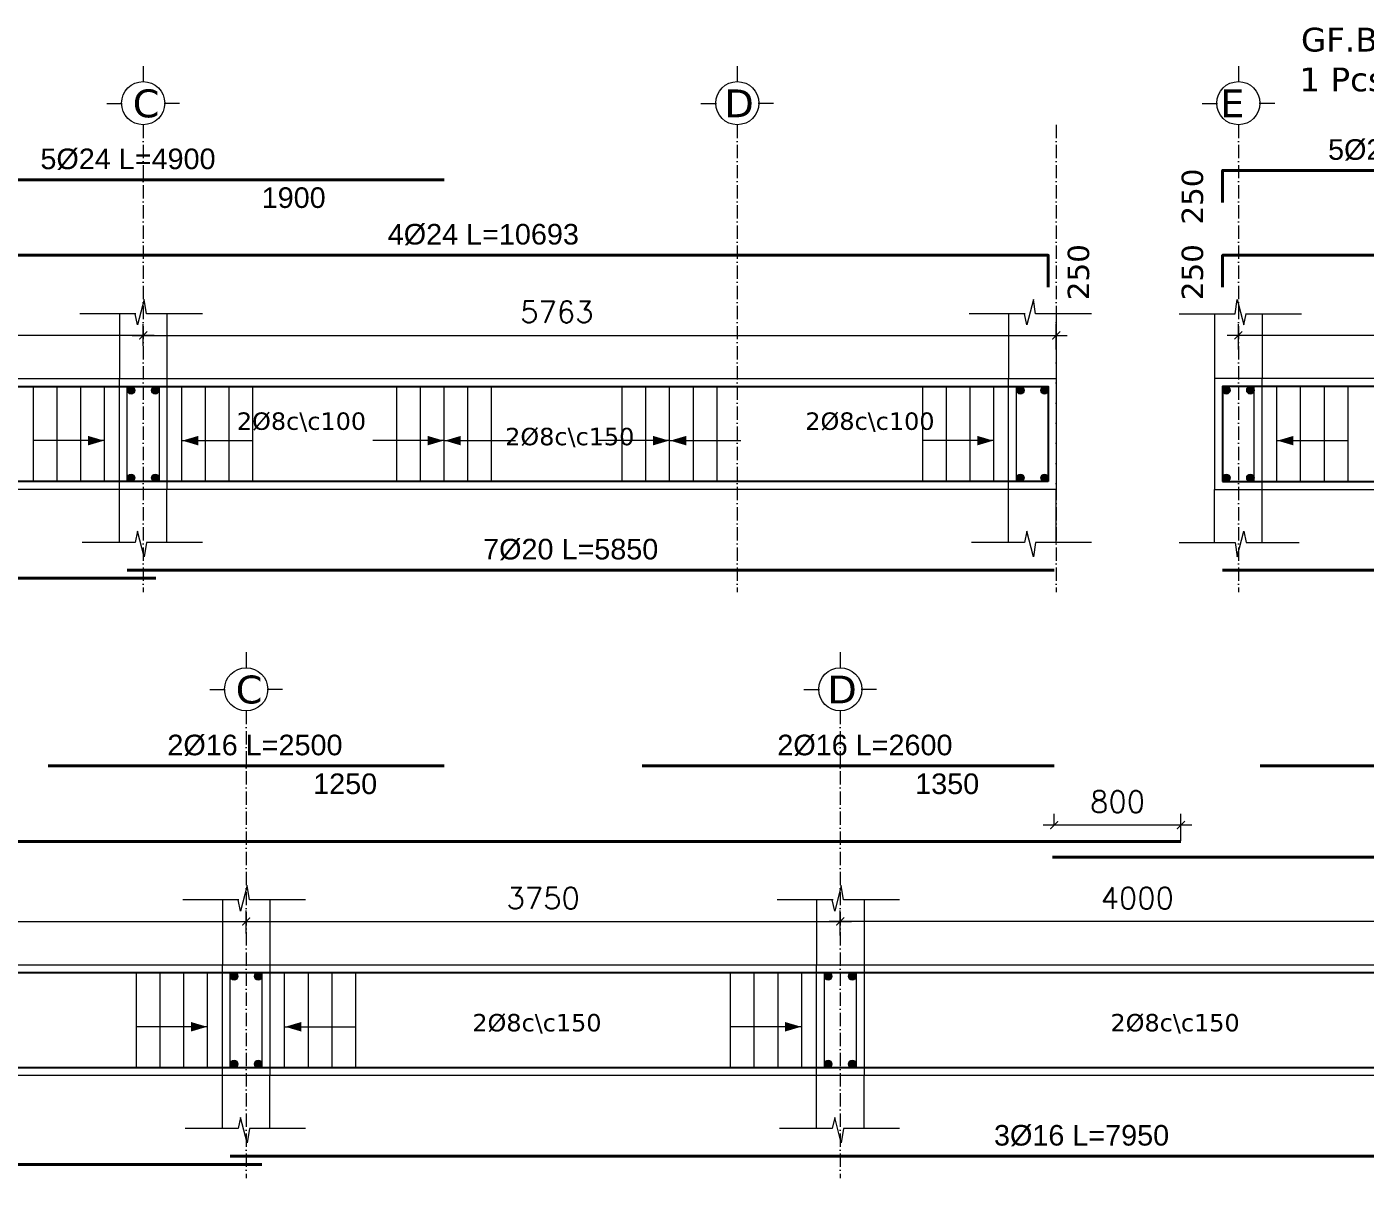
# Model space of a CAD drawing. Header units: inches. Extents: x -26151 to 62940, y -10194 to 246332.
# Drawn here: x 1928 to 2773, y 104603 to 105330 of the extents above; entities that cross this region are included whole.
import ezdxf

# ---------------------------------------------------------------- set-up
doc = ezdxf.new("R2010")
doc.units = ezdxf.units.IN
doc.header["$LTSCALE"] = 0.7
doc.header["$MEASUREMENT"] = 0
doc.linetypes.add('ACAD_ISO10W100', pattern=[18, 12, -3, 0, -3])
doc.layers.get('0').update_dxf_attribs({"lineweight": 13})
doc.layers.get('Defpoints').update_dxf_attribs({"lineweight": 5})
for name, color, linetype, lineweight in [('axis', 254, 'ACAD_ISO10W100', 9), ('BEAM FRAME', 5, 'Continuous', 18), ('COLUMN', 4, 'Continuous', 20), ('elevline', 30, 'Continuous', 20), ('FRAME 070', 5, 'Continuous', 60), ('hatch', 9, 'Continuous', 9), ('renforcment', 141, 'Continuous', 40), ('tex', 3, 'Continuous', 25), ('TEXT', 3, 'Continuous', 25), ('top rein. extension', 50, 'Continuous', 20), ('top renforcment', 7, 'Continuous', 40)]:
    doc.layers.add(name, color=color, linetype=linetype, lineweight=lineweight)
doc.styles.add('100', font='romans.shx', dxfattribs={"height": 13.5})
doc.styles.add('romanc', font='verdana.ttf', dxfattribs={"height": 250})
doc.styles.get("Standard").update_dxf_attribs({"font": 'arial.ttf', "height": 13})
doc.dimstyles.new('100', dxfattribs={"dimtxt": 13.5, "dimasz": 5, "dimexe": 7, "dimexo": 7, "dimgap": 8, "dimtad": 1, "dimdec": 0, "dimlfac": 10, "dimzin": 4, "dimdsep": 46, "dimtxsty": '100', "dimblk": 'ARCHTICK', "dimcen": 0.09, "dimdle": 7, "dimclrd": 1, "dimclre": 8, "dimclrt": 2, "dimadec": 0, "dimazin": 1, "dimtfac": 1, "dimtdec": 0, "dimtix": 1, "dimtofl": 0, "dimtmove": 0, "dimatfit": 3, "dimldrblk": 'ARCHTICK', "dimfxl": 0, "dimtolj": 1, "dimtzin": 0, "dimlwd": -1, "dimlwe": -1, "dimarcsym": 0})
doc.dimstyles.get("Standard").update_dxf_attribs({"dimtxt": 13, "dimasz": 5, "dimexe": 0.18, "dimexo": 0.0625, "dimgap": 6, "dimtad": 1, "dimdec": 0, "dimlfac": 10, "dimzin": 0, "dimdsep": 46, "dimtxsty": 'Standard', "dimblk": 'ARCHTICK', "dimcen": 0.09, "dimse1": 1, "dimse2": 1, "dimclrd": 1, "dimclre": 7, "dimclrt": 3, "dimadec": 0, "dimazin": 0, "dimtfac": 1, "dimtdec": 0, "dimtix": 1, "dimtofl": 0, "dimtmove": 0, "dimatfit": 3, "dimldrblk": 'ARCHTICK', "dimfxl": 0, "dimtolj": 1, "dimtzin": 0, "dimarcsym": 0})

# ---------------------------------------------------------------- blocks, each defined once
blk = doc.blocks.new('*D2058')
at = {"layer": 'Defpoints', "color": 0, "transparency": 16777216}
for p in [(1533.79, 105185.63, -167.76), (2603.05, 105185.63, -218.39), (2603.05, 105185.63)]:
    blk.add_point(p, dxfattribs=at)
at = {"layer": 'TEXT', "color": 3, "transparency": 16777216, "insert": (2216.47, 105198.63), "char_height": 13, "attachment_point": 5}
blk.add_mtext('\\A1;4%%C24 L=10693', dxfattribs=at)
blk = doc.blocks.new('_ArchTick')
at = {"color": 0, "linetype": 'ByBlock', "lineweight": 0, "const_width": 0.15}
blk.add_lwpolyline([(-0.5, -0.5), (0.5, 0.5)], dxfattribs=at)
blk = doc.blocks.new('*D2059')
at = {"color": 8, "transparency": 16777216}
for p, q in [((1091.76, 105129.06), (1091.76, 105142.05)), ((2001.76, 105128.46), (2001.76, 105142.05))]:
    blk.add_line(p, q, dxfattribs=at)
at = {"color": 1, "transparency": 16777216}
blk.add_line((2008.76, 105135.05), (1084.76, 105135.05), dxfattribs=at)
at = {"layer": 'Defpoints', "color": 0, "transparency": 16777216}
for p in [(1091.76, 105135.05), (1091.76, 105122.06), (2001.76, 105121.46)]:
    blk.add_point(p, dxfattribs=at)
at = {"color": 1, "transparency": 16777216, "xscale": 5, "yscale": 5, "zscale": 5, "rotation": 180}
blk.add_blockref('_ArchTick', (1091.76, 105135.05), dxfattribs=at)
at = {"color": 1, "transparency": 16777216, "xscale": 5, "yscale": 5, "zscale": 5}
blk.add_blockref('_ArchTick', (2001.76, 105135.05), dxfattribs=at)
at = {"color": 2, "transparency": 16777216, "insert": (1546.76, 105149.8), "char_height": 13.5, "attachment_point": 5, "style": '100'}
blk.add_mtext('\\A1;9100', dxfattribs=at)
blk = doc.blocks.new('*D2061')
at = {"color": 8, "transparency": 16777216}
for p, q in [((2001.76, 105128.46), (2001.76, 105142.05)), ((2578.05, 105126.14), (2578.05, 105142.05))]:
    blk.add_line(p, q, dxfattribs=at)
at = {"color": 1, "transparency": 16777216}
blk.add_line((1994.76, 105135.05), (2585.05, 105135.05), dxfattribs=at)
at = {"layer": 'Defpoints', "color": 0, "transparency": 16777216}
for p in [(2578.05, 105135.05), (2001.76, 105121.46), (2578.05, 105119.14)]:
    blk.add_point(p, dxfattribs=at)
at = {"color": 1, "transparency": 16777216, "xscale": 5, "yscale": 5, "zscale": 5, "rotation": 180}
blk.add_blockref('_ArchTick', (2001.76, 105135.05), dxfattribs=at)
at = {"color": 1, "transparency": 16777216, "xscale": 5, "yscale": 5, "zscale": 5}
blk.add_blockref('_ArchTick', (2578.05, 105135.05), dxfattribs=at)
at = {"color": 2, "transparency": 16777216, "insert": (2262.91, 105149.8), "char_height": 13.5, "attachment_point": 5, "style": '100'}
blk.add_mtext('\\A1;5763', dxfattribs=at)
blk = doc.blocks.new('*D2062')
at = {"layer": 'Defpoints', "color": 0, "transparency": 16777216}
for p in [(1991.76, 104986.88, -37100.88), (1991.76, 104986.88), (2576.75, 104986.88, -13870.59)]:
    blk.add_point(p, dxfattribs=at)
at = {"layer": 'TEXT', "color": 3, "transparency": 16777216, "insert": (2271.62, 104999.88), "char_height": 13, "attachment_point": 5}
blk.add_mtext('\\A1;7%%C20 L=5850', dxfattribs=at)
blk = doc.blocks.new('*D2064')
at = {"layer": 'Defpoints', "color": 0, "transparency": 16777216}
for p in [(881.76, 104981.76, -37100.88), (881.76, 104981.76), (2009.76, 104981.76, -13652.68)]:
    blk.add_point(p, dxfattribs=at)
at = {"layer": 'TEXT', "color": 3, "transparency": 16777216, "insert": (1511.16, 104994.76), "char_height": 13, "attachment_point": 5}
blk.add_mtext('\\A1;7%%C20 L=11280', dxfattribs=at)
blk = doc.blocks.new('*D2065')
at = {"layer": 'Defpoints', "color": 0, "transparency": 16777216}
for p in [(2653.05, 105185.63, -0.48), (2653.05, 105185.63), (3173.02, 105185.63, -167.76)]:
    blk.add_point(p, dxfattribs=at)
at = {"layer": 'TEXT', "color": 3, "transparency": 16777216, "insert": (2889.15, 105198.63), "char_height": 13, "attachment_point": 5}
blk.add_mtext('\\A1;5%%C20 L=5200', dxfattribs=at)
blk = doc.blocks.new('*D2068')
at = {"color": 8, "transparency": 16777216}
for p, q in [((2693.05, 105126.14), (2693.05, 105142.05)), ((3443.05, 105130.78), (3443.05, 105142.05))]:
    blk.add_line(p, q, dxfattribs=at)
at = {"color": 1, "transparency": 16777216}
blk.add_line((3450.05, 105135.05), (2686.05, 105135.05), dxfattribs=at)
at = {"layer": 'Defpoints', "color": 0, "transparency": 16777216}
for p in [(2693.05, 105135.05), (3443.05, 105123.78), (2693.05, 105119.14)]:
    blk.add_point(p, dxfattribs=at)
at = {"color": 1, "transparency": 16777216, "xscale": 5, "yscale": 5, "zscale": 5, "rotation": 180}
blk.add_blockref('_ArchTick', (2693.05, 105135.05), dxfattribs=at)
at = {"color": 1, "transparency": 16777216, "xscale": 5, "yscale": 5, "zscale": 5}
blk.add_blockref('_ArchTick', (3443.05, 105135.05), dxfattribs=at)
at = {"color": 2, "transparency": 16777216, "insert": (3068.05, 105149.8), "char_height": 13.5, "attachment_point": 5, "style": '100'}
blk.add_mtext('\\A1;7500', dxfattribs=at)
blk = doc.blocks.new('*D2069')
at = {"layer": 'Defpoints', "color": 0, "transparency": 16777216}
for p in [(2653.05, 105239.09, -218.39), (2653.05, 105239.09), (2943.05, 105239.09, -217.91)]:
    blk.add_point(p, dxfattribs=at)
at = {"layer": 'TEXT', "color": 3, "transparency": 16777216, "insert": (2804.95, 105252.09), "char_height": 13, "attachment_point": 5}
blk.add_mtext('\\A1;5%%C20 L=2900', dxfattribs=at)
blk = doc.blocks.new('*D2070')
at = {"layer": 'Defpoints', "color": 0, "transparency": 16777216}
for p in [(2683.05, 104986.88, -13652.68), (3728.05, 104986.88, -37100.88), (3728.05, 104986.88)]:
    blk.add_point(p, dxfattribs=at)
at = {"layer": 'TEXT', "color": 3, "transparency": 16777216, "insert": (3143.57, 104999.88), "char_height": 13, "attachment_point": 5}
blk.add_mtext('\\A1;5%%C20 L=10450', dxfattribs=at)
blk = doc.blocks.new('*D2072')
at = {"layer": 'Defpoints', "color": 0, "transparency": 16777216}
for p in [(1701.76, 105233.19, -203.15), (1701.76, 105233.19), (2191.76, 105233.19, -189.88)]:
    blk.add_point(p, dxfattribs=at)
at = {"layer": 'TEXT', "color": 3, "transparency": 16777216, "insert": (1992.18, 105246.19), "char_height": 13, "attachment_point": 5}
blk.add_mtext('\\A1;5%%C24 L=4900', dxfattribs=at)
blk = doc.blocks.new('*D2073')
at = {"layer": 'Defpoints', "color": 0, "transparency": 16777216}
for p in [(2001.76, 105231.63), (2191.76, 105231.63), (2191.76, 105209.23)]:
    blk.add_point(p, dxfattribs=at)
at = {"layer": 'TEXT', "color": 3, "transparency": 16777216, "insert": (2096.76, 105221.87), "char_height": 13, "attachment_point": 5}
blk.add_mtext('\\A1;1900', dxfattribs=at)
blk = doc.blocks.new('*D2094')
at = {"layer": 'Defpoints', "color": 0, "transparency": 16777216}
for p in [(1456.79, 104815.72, -167.76), (2656.76, 104815.72, 33.73), (2656.76, 104815.72)]:
    blk.add_point(p, dxfattribs=at)
at = {"layer": 'TEXT', "color": 3, "transparency": 16777216, "insert": (1862.54, 104828.72), "char_height": 13, "attachment_point": 5}
blk.add_mtext('\\A1;4%%C16 L=12000', dxfattribs=at)
blk = doc.blocks.new('*D2097')
at = {"color": 8, "transparency": 16777216}
for p, q in [((2066.76, 104758.55), (2066.76, 104772.15)), ((2441.76, 104756.24), (2441.76, 104772.15))]:
    blk.add_line(p, q, dxfattribs=at)
at = {"color": 1, "transparency": 16777216}
blk.add_line((2059.76, 104765.15), (2448.76, 104765.15), dxfattribs=at)
at = {"layer": 'Defpoints', "color": 0, "transparency": 16777216}
for p in [(2441.76, 104765.15), (2066.76, 104751.55), (2441.76, 104749.24)]:
    blk.add_point(p, dxfattribs=at)
at = {"color": 1, "transparency": 16777216, "xscale": 5, "yscale": 5, "zscale": 5, "rotation": 180}
blk.add_blockref('_ArchTick', (2066.76, 104765.15), dxfattribs=at)
at = {"color": 1, "transparency": 16777216, "xscale": 5, "yscale": 5, "zscale": 5}
blk.add_blockref('_ArchTick', (2441.76, 104765.15), dxfattribs=at)
at = {"color": 2, "transparency": 16777216, "insert": (2254.26, 104779.9), "char_height": 13.5, "attachment_point": 5, "style": '100'}
blk.add_mtext('\\A1;3750', dxfattribs=at)
blk = doc.blocks.new('*D2098')
at = {"layer": 'Defpoints', "color": 0, "transparency": 16777216}
for p in [(2056.76, 104616.97, -37100.88), (2056.76, 104616.97), (2851.76, 104616.97, -13652.68)]:
    blk.add_point(p, dxfattribs=at)
at = {"layer": 'TEXT', "color": 3, "transparency": 16777216, "insert": (2594.07, 104629.97), "char_height": 13, "attachment_point": 5}
blk.add_mtext('\\A1;3%%C16 L=7950', dxfattribs=at)
blk = doc.blocks.new('*D2100')
at = {"layer": 'Defpoints', "color": 0, "transparency": 16777216}
for p in [(881.76, 104611.86, -37100.88), (881.76, 104611.86), (2076.76, 104611.86, -13652.68)]:
    blk.add_point(p, dxfattribs=at)
at = {"layer": 'TEXT', "color": 3, "transparency": 16777216, "insert": (1374.39, 104624.86), "char_height": 13, "attachment_point": 5}
blk.add_mtext('\\A1;3%%C16 L=11950', dxfattribs=at)
blk = doc.blocks.new('*D2101')
at = {"color": 8, "transparency": 16777216}
for p, q in [((1691.76, 104758.8), (1691.76, 104772.15)), ((2066.76, 104757.57), (2066.76, 104772.15))]:
    blk.add_line(p, q, dxfattribs=at)
at = {"color": 1, "transparency": 16777216}
blk.add_line((1684.76, 104765.15), (2073.76, 104765.15), dxfattribs=at)
at = {"layer": 'Defpoints', "color": 0, "transparency": 16777216}
for p in [(2066.76, 104765.15), (1691.76, 104751.8), (2066.76, 104750.57)]:
    blk.add_point(p, dxfattribs=at)
at = {"color": 1, "transparency": 16777216, "xscale": 5, "yscale": 5, "zscale": 5, "rotation": 180}
blk.add_blockref('_ArchTick', (1691.76, 104765.15), dxfattribs=at)
at = {"color": 1, "transparency": 16777216, "xscale": 5, "yscale": 5, "zscale": 5}
blk.add_blockref('_ArchTick', (2066.76, 104765.15), dxfattribs=at)
at = {"color": 2, "transparency": 16777216, "insert": (1879.26, 104779.9), "char_height": 13.5, "attachment_point": 5, "style": '100'}
blk.add_mtext('\\A1;3750', dxfattribs=at)
blk = doc.blocks.new('*D2102')
at = {"layer": 'Defpoints', "color": 0, "transparency": 16777216}
for p in [(2575.76, 104805.72, 24.95), (2575.76, 104805.72), (3276.73, 104805.72, -167.76)]:
    blk.add_point(p, dxfattribs=at)
at = {"layer": 'TEXT', "color": 3, "transparency": 16777216, "insert": (2869.18, 104818.72), "char_height": 13, "attachment_point": 5}
blk.add_mtext('\\A1;4%%C16 L=7010', dxfattribs=at)
blk = doc.blocks.new('*D2109')
at = {"layer": 'Defpoints', "color": 0, "transparency": 16777216}
for p in [(1941.76, 104863.28, -203.15), (1941.76, 104863.28), (2191.76, 104863.28, -189.88)]:
    blk.add_point(p, dxfattribs=at)
at = {"layer": 'TEXT', "color": 3, "transparency": 16777216, "insert": (2072.32, 104876.28), "char_height": 13, "attachment_point": 5}
blk.add_mtext('\\A1;2%%C16 L=2500', dxfattribs=at)
blk = doc.blocks.new('*D2110')
at = {"layer": 'Defpoints', "color": 0, "transparency": 16777216}
for p in [(2066.76, 104861.72), (2191.76, 104861.72), (2191.76, 104839.32)]:
    blk.add_point(p, dxfattribs=at)
at = {"layer": 'TEXT', "color": 3, "transparency": 16777216, "insert": (2129.26, 104851.96), "char_height": 13, "attachment_point": 5}
blk.add_mtext('\\A1;1250', dxfattribs=at)
blk = doc.blocks.new('*D2113')
at = {"color": 8, "transparency": 16777216}
for p, q in [((2441.76, 104756.24), (2441.76, 104772.15)), ((2841.76, 104757.57), (2841.76, 104772.15))]:
    blk.add_line(p, q, dxfattribs=at)
at = {"color": 1, "transparency": 16777216}
blk.add_line((2848.76, 104765.15), (2434.76, 104765.15), dxfattribs=at)
at = {"layer": 'Defpoints', "color": 0, "transparency": 16777216}
for p in [(2441.76, 104765.15), (2441.76, 104749.24), (2841.76, 104750.57)]:
    blk.add_point(p, dxfattribs=at)
at = {"color": 1, "transparency": 16777216, "xscale": 5, "yscale": 5, "zscale": 5, "rotation": 180}
blk.add_blockref('_ArchTick', (2441.76, 104765.15), dxfattribs=at)
at = {"color": 1, "transparency": 16777216, "xscale": 5, "yscale": 5, "zscale": 5}
blk.add_blockref('_ArchTick', (2841.76, 104765.15), dxfattribs=at)
at = {"color": 2, "transparency": 16777216, "insert": (2629.26, 104779.9), "char_height": 13.5, "attachment_point": 5, "style": '100'}
blk.add_mtext('\\A1;4000', dxfattribs=at)
blk = doc.blocks.new('*D2114')
at = {"layer": 'Defpoints', "color": 0, "transparency": 16777216}
for p in [(2706.76, 104863.28, -203.15), (2706.76, 104863.28), (3091.76, 104863.28, -189.88)]:
    blk.add_point(p, dxfattribs=at)
at = {"layer": 'TEXT', "color": 3, "transparency": 16777216, "insert": (2893.8, 104876.28), "char_height": 13, "attachment_point": 5}
blk.add_mtext('\\A1;3%%C24 L=3850', dxfattribs=at)
blk = doc.blocks.new('*D2116')
at = {"color": 8, "transparency": 16777216}
for p, q in [((2576.76, 104825.99), (2576.76, 104832.99)), ((2656.76, 104815.99), (2656.76, 104832.99))]:
    blk.add_line(p, q, dxfattribs=at)
at = {"color": 1, "transparency": 16777216}
blk.add_line((2663.76, 104825.99), (2569.76, 104825.99), dxfattribs=at)
at = {"layer": 'Defpoints', "color": 0, "transparency": 16777216}
for p in [(2576.76, 104825.99), (2576.76, 104818.99), (2656.76, 104808.99)]:
    blk.add_point(p, dxfattribs=at)
at = {"color": 1, "transparency": 16777216, "xscale": 5, "yscale": 5, "zscale": 5, "rotation": 180}
blk.add_blockref('_ArchTick', (2576.76, 104825.99), dxfattribs=at)
at = {"color": 1, "transparency": 16777216, "xscale": 5, "yscale": 5, "zscale": 5}
blk.add_blockref('_ArchTick', (2656.76, 104825.99), dxfattribs=at)
at = {"color": 2, "transparency": 16777216, "insert": (2616.76, 104840.74), "char_height": 13.5, "attachment_point": 5, "style": '100'}
blk.add_mtext('\\A1;800', dxfattribs=at)
blk = doc.blocks.new('*D2119')
at = {"layer": 'Defpoints', "color": 0, "transparency": 16777216}
for p in [(2316.76, 104863.28, -203.15), (2316.76, 104863.28), (2576.76, 104863.28, -189.88)]:
    blk.add_point(p, dxfattribs=at)
at = {"layer": 'TEXT', "color": 3, "transparency": 16777216, "insert": (2457.32, 104876.28), "char_height": 13, "attachment_point": 5}
blk.add_mtext('\\A1;2%%C16 L=2600', dxfattribs=at)
blk = doc.blocks.new('*D2120')
at = {"layer": 'Defpoints', "color": 0, "transparency": 16777216}
for p in [(2441.76, 104861.72), (2576.76, 104861.72), (2576.76, 104839.32)]:
    blk.add_point(p, dxfattribs=at)
at = {"layer": 'TEXT', "color": 3, "transparency": 16777216, "insert": (2509.26, 104851.96), "char_height": 13, "attachment_point": 5}
blk.add_mtext('\\A1;1350', dxfattribs=at)

msp = doc.modelspace()

# ---------------------------------------------------------------- hatches: boundary and pattern name
at = {"layer": 'elevline'}
for points in [[(1996.51, 105100.38, 1), (1991.76, 105100.38, 1)], [(2007, 105100.38, -1), (2011.76, 105100.38, -1)], [(2557.8, 105100.38, 1), (2553.05, 105100.38, 1)], [(2568.29, 105100.38, -1), (2573.05, 105100.38, -1)], [(2687.8, 105100.38, 1), (2683.05, 105100.38, 1)], [(2698.29, 105100.38, -1), (2703.05, 105100.38, -1)], [(1996.51, 105045.14, -1), (1991.76, 105045.14, -1)], [(2007, 105045.14, 1), (2011.76, 105045.14, 1)], [(2557.8, 105045.14, -1), (2553.05, 105045.14, -1)], [(2568.29, 105045.14, 1), (2573.05, 105045.14, 1)], [(2687.8, 105045.14, -1), (2683.05, 105045.14, -1)], [(2698.29, 105045.14, 1), (2703.05, 105045.14, 1)], [(2061.51, 104730.47, 1), (2056.76, 104730.47, 1)], [(2072, 104730.47, -1), (2076.76, 104730.47, -1)], [(2436.51, 104730.47, 1), (2431.76, 104730.47, 1)], [(2447, 104730.47, -1), (2451.76, 104730.47, -1)], [(2061.51, 104675.23, -1), (2056.76, 104675.23, -1)], [(2072, 104675.23, 1), (2076.76, 104675.23, 1)], [(2436.51, 104675.23, -1), (2431.76, 104675.23, -1)], [(2447, 104675.23, 1), (2451.76, 104675.23, 1)]]:
    msp.add_hatch(color=256, dxfattribs=at).paths.add_polyline_path(points)

# ---------------------------------------------------------------- linework, layer by layer
at = {"layer": 'axis'}
for p, q in [((2001.76, 105267.95), (2001.76, 104973.02)), ((2376.76, 105267.95), (2376.76, 104973.02)), ((2376.76, 105267.95), (2376.76, 104973.02)), ((2578.05, 105267.95, -217.91), (2578.05, 104973.02, -217.91)), ((2578.05, 105267.95, -217.91), (2578.05, 104973.02, -217.91)), ((2693.05, 105267.95, -217.91), (2693.05, 104973.02, -217.91)), ((2693.05, 105267.95, -217.91), (2693.05, 104973.02, -217.91)), ((2066.76, 104898.04, -217.91), (2066.76, 104603.11, -217.91)), ((2441.76, 104898.04, -217.91), (2441.76, 104603.11, -217.91)), ((2441.76, 104898.04, -217.91), (2441.76, 104603.11, -217.91))]:
    msp.add_line(p, q, dxfattribs=at)
at = {"layer": 'BEAM FRAME', "elevation": 217.91}
msp.add_lwpolyline([(2578.05, 105037.76), (881.76, 105037.76), (881.76, 105107.76), (2578.05, 105107.76)], close=True, dxfattribs=at)
at = {"layer": 'BEAM FRAME'}
for points in [[(2678.05, 105037.76), (3733.05, 105037.76), (3733.05, 105107.76), (2678.05, 105107.76)], [(4091.93, 104667.85), (881.76, 104667.85), (881.76, 104737.85), (4091.93, 104737.85)]]:
    msp.add_lwpolyline(points, close=True, dxfattribs=at)
at = {"layer": 'COLUMN', "lineweight": 20}
for p, q in [((1986.76, 105148.68, 217.91), (1986.76, 105107.76, 217.91)), ((2016.76, 105148.68, 217.91), (2016.76, 105107.76, 217.91)), ((2548.05, 105148.68), (2548.05, 105107.76)), ((2578.05, 105148.68), (2578.05, 105107.76)), ((2678.05, 105148.68), (2678.05, 105107.76)), ((2708.05, 105148.68), (2708.05, 105107.76)), ((1986.76, 105004.33, 217.91), (1986.76, 105037.76, 217.91)), ((2016.76, 105004.33, 217.91), (2016.76, 105037.76, 217.91)), ((2548.05, 105004.33), (2548.05, 105037.76)), ((2578.05, 105004.33), (2578.05, 105037.76)), ((2678.05, 105004.33), (2678.05, 105037.76)), ((2708.05, 105004.33), (2708.05, 105037.76)), ((2051.76, 104778.78), (2051.76, 104737.85)), ((2081.76, 104778.78), (2081.76, 104737.85)), ((2426.76, 104778.78), (2426.76, 104737.85)), ((2456.76, 104778.78), (2456.76, 104737.85)), ((2051.76, 104634.42), (2051.76, 104667.85)), ((2081.76, 104634.42), (2081.76, 104667.85)), ((2426.76, 104634.42), (2426.76, 104667.85)), ((2456.76, 104634.42), (2456.76, 104667.85))]:
    msp.add_line(p, q, dxfattribs=at)
at = {"layer": 'elevline'}
for p, q in [((1932.49, 105042.76), (1932.49, 105102.76)), ((1947.49, 105042.76), (1947.49, 105102.76)), ((1962.49, 105042.76), (1962.49, 105102.76)), ((1977.45, 105042.76), (1977.45, 105102.76)), ((2026.07, 105042.76), (2026.07, 105102.76)), ((2041.03, 105042.76), (2041.03, 105102.76)), ((2056.03, 105042.76), (2056.03, 105102.76)), ((2071.03, 105042.76), (2071.03, 105102.76)), ((2161.8, 105042.76), (2161.8, 105102.76)), ((2176.8, 105042.76), (2176.8, 105102.76)), ((2191.76, 105042.76), (2191.76, 105102.76)), ((2206.72, 105042.76), (2206.72, 105102.76)), ((2221.72, 105042.76), (2221.72, 105102.76)), ((2304.11, 105042.76), (2304.11, 105102.76)), ((2319.11, 105042.76), (2319.11, 105102.76)), ((2334.07, 105042.76), (2334.07, 105102.76)), ((2349.03, 105042.76), (2349.03, 105102.76)), ((2364.03, 105042.76), (2364.03, 105102.76)), ((2493.78, 105042.76, -217.91), (2493.78, 105102.76, -217.91)), ((2508.78, 105042.76, -217.91), (2508.78, 105102.76, -217.91)), ((2523.78, 105042.76, -217.91), (2523.78, 105102.76, -217.91)), ((2538.74, 105042.76, -217.91), (2538.74, 105102.76, -217.91)), ((2717.36, 105042.76, -217.91), (2717.36, 105102.76, -217.91)), ((2732.32, 105042.76, -217.91), (2732.32, 105102.76, -217.91)), ((2747.32, 105042.76, -217.91), (2747.32, 105102.76, -217.91)), ((2762.32, 105042.76, -217.91), (2762.32, 105102.76, -217.91)), ((1997.49, 104672.85, -217.91), (1997.49, 104732.85, -217.91)), ((2012.49, 104672.85, -217.91), (2012.49, 104732.85, -217.91)), ((2027.49, 104672.85, -217.91), (2027.49, 104732.85, -217.91)), ((2042.45, 104672.85, -217.91), (2042.45, 104732.85, -217.91)), ((2091.07, 104672.85, -217.91), (2091.07, 104732.85, -217.91)), ((2106.03, 104672.85, -217.91), (2106.03, 104732.85, -217.91)), ((2121.03, 104672.85, -217.91), (2121.03, 104732.85, -217.91)), ((2136.03, 104672.85, -217.91), (2136.03, 104732.85, -217.91)), ((2372.49, 104672.85, -217.91), (2372.49, 104732.85, -217.91)), ((2387.49, 104672.85, -217.91), (2387.49, 104732.85, -217.91)), ((2402.49, 104672.85, -217.91), (2402.49, 104732.85, -217.91)), ((2417.45, 104672.85, -217.91), (2417.45, 104732.85, -217.91))]:
    msp.add_line(p, q, dxfattribs=at)
for centre in [(1994.14, 105100.38), (2009.38, 105100.38), (2555.43, 105100.38, -217.91), (2570.67, 105100.38, -217.91), (2685.43, 105100.38, -217.91), (2700.67, 105100.38, -217.91), (1994.14, 105045.14), (2009.38, 105045.14), (2555.43, 105045.14, -217.91), (2570.67, 105045.14, -217.91), (2685.43, 105045.14, -217.91), (2700.67, 105045.14, -217.91), (2059.14, 104730.47, -217.91), (2074.38, 104730.47, -217.91), (2434.14, 104730.47, -217.91), (2449.38, 104730.47, -217.91), (2059.14, 104675.23, -217.91), (2074.38, 104675.23, -217.91), (2434.14, 104675.23, -217.91), (2449.38, 104675.23, -217.91)]:
    msp.add_circle(centre, 2.38, dxfattribs=at)
at = {"layer": 'FRAME 070', "lineweight": 20}
for p, q in [((2002.44, 105157.68, 217.91), (1998.26, 105141.61, 217.91)), ((2003.79, 105148.68, 217.91), (2002.44, 105157.68, 217.91)), ((2563.73, 105157.68), (2559.55, 105141.61)), ((2565.08, 105148.68), (2563.73, 105157.68)), ((2691.01, 105148.68), (2692.36, 105157.68)), ((2692.36, 105157.68), (2696.55, 105141.61)), ((1997.23, 105148.68, 217.91), (1961.87, 105148.68, 217.91)), ((1998.26, 105141.61, 217.91), (1996.75, 105148.68, 217.91)), ((2039.15, 105148.68, 217.91), (2003.79, 105148.68, 217.91)), ((2558.52, 105148.68), (2523.16, 105148.68)), ((2559.55, 105141.61), (2558.04, 105148.68)), ((2600.44, 105148.68), (2565.08, 105148.68)), ((2655.66, 105148.68), (2691.01, 105148.68)), ((2696.55, 105141.61), (2698.05, 105148.68)), ((2697.58, 105148.68), (2732.93, 105148.68)), ((1998.26, 105011.41, 217.91), (1996.75, 105004.33, 217.91)), ((2002.44, 104995.33, 217.91), (1998.26, 105011.41, 217.91)), ((2559.55, 105011.41), (2558.04, 105004.33)), ((2563.73, 104995.33), (2559.55, 105011.41)), ((2692.36, 104995.33), (2696.55, 105011.41)), ((2696.55, 105011.41), (2698.05, 105004.33)), ((1996.75, 105004.33, 217.91), (1963.36, 105004.33, 217.91)), ((2003.79, 105004.33, 217.91), (2002.44, 104995.33, 217.91)), ((2039.15, 105004.33, 217.91), (2003.79, 105004.33, 217.91)), ((2558.04, 105004.33), (2524.65, 105004.33)), ((2565.08, 105004.33), (2563.73, 104995.33)), ((2600.44, 105004.33), (2565.08, 105004.33)), ((2655.66, 105004.33), (2691.01, 105004.33)), ((2691.01, 105004.33), (2692.36, 104995.33)), ((2698.05, 105004.33), (2731.44, 105004.33)), ((2067.44, 104787.78), (2063.26, 104771.7)), ((2068.79, 104778.78), (2067.44, 104787.78)), ((2442.44, 104787.78), (2438.26, 104771.7)), ((2443.79, 104778.78), (2442.44, 104787.78)), ((2062.23, 104778.78), (2026.87, 104778.78)), ((2063.26, 104771.7), (2061.75, 104778.78)), ((2104.15, 104778.78), (2068.79, 104778.78)), ((2437.23, 104778.78), (2401.87, 104778.78)), ((2438.26, 104771.7), (2436.75, 104778.78)), ((2479.15, 104778.78), (2443.79, 104778.78)), ((2061.75, 104634.42), (2028.36, 104634.42)), ((2063.26, 104641.5), (2061.75, 104634.42)), ((2067.44, 104625.42), (2063.26, 104641.5)), ((2068.79, 104634.42), (2067.44, 104625.42)), ((2104.15, 104634.42), (2068.79, 104634.42)), ((2436.75, 104634.42), (2403.36, 104634.42)), ((2438.26, 104641.5), (2436.75, 104634.42)), ((2442.44, 104625.42), (2438.26, 104641.5)), ((2443.79, 104634.42), (2442.44, 104625.42)), ((2479.15, 104634.42), (2443.79, 104634.42))]:
    msp.add_line(p, q, dxfattribs=at)
at = {"layer": 'FRAME 070', "lineweight": 15}
msp.add_lwpolyline([(2016.76, 105037.76), (1986.76, 105037.76), (1986.76, 105107.76), (2016.76, 105107.76)], close=True, dxfattribs=at)
at = {"layer": 'FRAME 070', "lineweight": 15, "elevation": -217.91}
for points in [[(2578.05, 105037.76), (2548.05, 105037.76), (2548.05, 105107.76), (2578.05, 105107.76)], [(2678.05, 105037.76), (2708.05, 105037.76), (2708.05, 105107.76), (2678.05, 105107.76)], [(2081.76, 104667.85), (2051.76, 104667.85), (2051.76, 104737.85), (2081.76, 104737.85)], [(2456.76, 104667.85), (2426.76, 104667.85), (2426.76, 104737.85), (2456.76, 104737.85)]]:
    msp.add_lwpolyline(points, close=True, dxfattribs=at)
at = {"layer": 'hatch'}
for p, q in [((2001.76, 105304.92), (2001.76, 105295.19)), ((2376.76, 105304.92), (2376.76, 105295.19)), ((2693.05, 105304.92, -217.91), (2693.05, 105295.19, -217.91)), ((1978.83, 105281.45), (1988.57, 105281.45)), ((2024.68, 105281.45), (2014.95, 105281.45)), ((2353.83, 105281.45), (2363.57, 105281.45)), ((2399.68, 105281.45), (2389.95, 105281.45)), ((2670.12, 105281.45, -217.91), (2679.86, 105281.45, -217.91)), ((2715.97, 105281.45, -217.91), (2706.24, 105281.45, -217.91)), ((2066.76, 104935.01, -217.91), (2066.76, 104925.28, -217.91)), ((2441.76, 104935.01, -217.91), (2441.76, 104925.28, -217.91)), ((2043.83, 104911.54, -217.91), (2053.57, 104911.54, -217.91)), ((2089.68, 104911.54, -217.91), (2079.95, 104911.54, -217.91)), ((2418.83, 104911.54, -217.91), (2428.57, 104911.54, -217.91)), ((2464.68, 104911.54, -217.91), (2454.95, 104911.54, -217.91))]:
    msp.add_line(p, q, dxfattribs=at)
for centre in [(2001.76, 105281.57), (2376.76, 105281.57), (2693.05, 105281.57, -217.91), (2066.76, 104911.66, -217.91), (2441.76, 104911.66, -217.91)]:
    msp.add_circle(centre, 13.62, dxfattribs=at)
at = {"layer": 'renforcment', "lineweight": -2, "elevation": 217.91}
msp.add_lwpolyline([(2573.05, 105042.76), (886.76, 105042.76), (886.76, 105102.76), (2573.05, 105102.76)], close=True, dxfattribs=at)
at = {"layer": 'renforcment', "lineweight": -2}
for points in [[(2683.05, 105042.76), (3728.05, 105042.76), (3728.05, 105102.76), (2683.05, 105102.76)], [(4086.93, 104672.85), (886.76, 104672.85), (886.76, 104732.85), (4086.93, 104732.85)]]:
    msp.add_lwpolyline(points, close=True, dxfattribs=at)
at = {"layer": 'top rein. extension'}
for p, q in [((1977.45, 105068.6), (1932.49, 105068.6)), ((2026.07, 105068.6), (2071.03, 105068.6)), ((2191.76, 105068.6), (2146.8, 105068.6)), ((2191.76, 105068.6), (2236.72, 105068.6)), ((2334.07, 105068.6), (2289.11, 105068.6)), ((2334.07, 105068.6), (2379.03, 105068.6)), ((2538.74, 105068.6, -217.91), (2493.78, 105068.6, -217.91)), ((2717.36, 105068.6, -217.91), (2762.32, 105068.6, -217.91)), ((2042.45, 104698.69, -217.91), (1997.49, 104698.69, -217.91)), ((2091.07, 104698.69, -217.91), (2136.03, 104698.69, -217.91)), ((2417.45, 104698.69, -217.91), (2372.49, 104698.69, -217.91))]:
    msp.add_line(p, q, dxfattribs=at)
for points in [[(1966.97, 105071.6), (1977.1, 105068.6), (1966.97, 105065.6)], [(2036.54, 105071.6), (2026.42, 105068.6), (2036.54, 105065.6)], [(2181.28, 105071.6), (2191.41, 105068.6), (2181.28, 105065.6)], [(2202.23, 105071.6), (2192.11, 105068.6), (2202.23, 105065.6)], [(2323.59, 105071.6), (2333.72, 105068.6), (2323.59, 105065.6)], [(2344.54, 105071.6), (2334.41, 105068.6), (2344.54, 105065.6)], [(2528.26, 105071.6, -217.91), (2538.39, 105068.6, -217.91), (2528.26, 105065.6, -217.91)], [(2727.83, 105071.6, -217.91), (2717.71, 105068.6, -217.91), (2727.83, 105065.6, -217.91)], [(2031.97, 104701.69, -217.91), (2042.1, 104698.69, -217.91), (2031.97, 104695.69, -217.91)], [(2101.54, 104701.69, -217.91), (2091.42, 104698.69, -217.91), (2101.54, 104695.69, -217.91)], [(2406.97, 104701.69, -217.91), (2417.1, 104698.69, -217.91), (2406.97, 104695.69, -217.91)]]:
    msp.add_solid(points, dxfattribs=at)
at = {"layer": 'top renforcment'}
for p, q in [((881.76, 104981.76), (2009.76, 104981.76)), ((1991.76, 104986.88), (2576.75, 104986.88, -217.91)), ((3728.05, 104986.88, -217.91), (2683.05, 104986.88, -217.91)), ((2056.76, 104616.97, -217.91), (2851.76, 104616.97, -217.91)), ((881.76, 104611.86, -217.91), (2076.76, 104611.86, -217.91))]:
    msp.add_line(p, q, dxfattribs=at)
for points in [[(1701.76, 105233.19), (2191.76, 105233.19)], [(2683.05, 105218.81), (2683.05, 105239.09), (2943.05, 105239.09)], [(2573.05, 105165.36), (2573.05, 105185.63), (1533.79, 105185.63)]]:
    msp.add_lwpolyline(points, dxfattribs=at)
at = {"layer": 'top renforcment', "elevation": -217.91}
for points in [[(2683.05, 105165.36), (2683.05, 105185.63), (3173.02, 105185.63)], [(1941.76, 104863.28), (2191.76, 104863.28)], [(2316.76, 104863.28), (2576.76, 104863.28)], [(2706.76, 104863.28), (3091.76, 104863.28)], [(2656.76, 104815.72), (1456.79, 104815.72)], [(2575.76, 104805.72), (3276.73, 104805.72)]]:
    msp.add_lwpolyline(points, dxfattribs=at)
at = {"layer": 'top renforcment', "lineweight": 15}
msp.add_lwpolyline([(2011.76, 105042.76), (1991.76, 105042.76), (1991.76, 105102.76), (2011.76, 105102.76)], close=True, dxfattribs=at)
at = {"layer": 'top renforcment', "lineweight": 15, "elevation": -217.91}
for points in [[(2573.05, 105042.76), (2553.05, 105042.76), (2553.05, 105102.76), (2573.05, 105102.76)], [(2683.05, 105042.76), (2703.05, 105042.76), (2703.05, 105102.76), (2683.05, 105102.76)], [(2076.76, 104672.85), (2056.76, 104672.85), (2056.76, 104732.85), (2076.76, 104732.85)], [(2451.76, 104672.85), (2431.76, 104672.85), (2431.76, 104732.85), (2451.76, 104732.85)]]:
    msp.add_lwpolyline(points, close=True, dxfattribs=at)

# ---------------------------------------------------------------- texts
at = {"layer": 'tex', "style": 'romanc'}
for s, p in [('2%%C8c\\c100', (2060.92, 105075.41, -33436.19)), ('2%%C8c\\c100', (2419.7, 105075.41, -33436.19)), ('2%%C8c\\c150', (2230.26, 105065.69, -33436.19)), ('2%%C8c\\c150', (2209.52, 104695.78, -33654.09)), ('2%%C8c\\c150', (2612.31, 104695.78, -33654.09))]:
    msp.add_text(s, height=11, dxfattribs=at).set_placement(p)
at = {"layer": 'TEXT', "style": 'romanc'}
for s, height, p in [('GF.BEAM 19 ON AXIS 2 (1000*300)', 15, (2732.56, 105314.18, -217.91)), ('1 Pcs  Sc 1:50 ', 15, (2731.55, 105289.08, -217.91)), ('C', 17.6, (1995.16, 105272.65)), ('D', 17.6, (2368.64, 105272.65)), ('E', 17.6, (2681.57, 105272.65, -217.91)), ('C', 17.6, (2060.16, 104902.74, -217.91)), ('D', 17.6, (2433.64, 104902.74, -217.91))]:
    msp.add_text(s, height=height, dxfattribs=at).set_placement(p)
for p in [(2670.76, 105204.97, -72739.24), (2598.83, 105157.27, -72739.24), (2670.76, 105157.27, -72739.24)]:
    msp.add_text('250', height=13.5, rotation=90, dxfattribs=at).set_placement(p)

# ---------------------------------------------------------------- dimensions: what is measured, and where the dimension line sits
for base, p1, p2, picture, middle in [((1091.76, 105135.05), (2001.76, 105121.46), (1091.76, 105122.06), '*D2059', (1546.76, 105135.05)), ((2693.05, 105135.05, -217.91), (3443.05, 105123.78, -217.91), (2693.05, 105119.14, -217.91), '*D2068', (3068.05, 105135.05, -217.91)), ((2441.76, 104765.15, -217.91), (2841.76, 104750.57, -217.91), (2441.76, 104749.24, -217.91), '*D2113', (2629.26, 104765.15, -217.91))]:
    dim = msp.add_linear_dim(base=base, p1=p1, p2=p2, angle=180, dimstyle='100')
    dim.commit()
    dim.dimension.update_dxf_attribs({"geometry": picture, "text_midpoint": middle, "dimtype": 160})
for base, p1, p2, picture, middle in [((2578.05, 105135.05), (2001.76, 105121.46), (2578.05, 105119.14), '*D2061', (2262.91, 105135.05)), ((2066.76, 104765.15, -217.91), (1691.76, 104751.8, -217.91), (2066.76, 104750.57, -217.91), '*D2101', (1879.26, 104765.15, -217.91)), ((2441.76, 104765.15, -217.91), (2066.76, 104751.55, -217.91), (2441.76, 104749.24, -217.91), '*D2097', (2254.26, 104765.15, -217.91))]:
    dim = msp.add_linear_dim(base=base, p1=p1, p2=p2, dimstyle='100')
    dim.commit()
    dim.dimension.update_dxf_attribs({"geometry": picture, "text_midpoint": middle, "dimtype": 160})
dim = msp.add_linear_dim(base=(2576.76, 104825.99, -217.91), p1=(2656.76, 104808.99, -217.91), p2=(2576.76, 104818.99, -217.91), dimstyle='100')
dim.commit()
dim.dimension.update_dxf_attribs({"geometry": '*D2116', "text_midpoint": (2616.76, 104840.74, -217.91)})
at = {"layer": 'TEXT'}
for base, p1, p2, angle, text, picture, middle in [((2653.05, 105239.09), (2943.05, 105239.09, -217.91), (2653.05, 105239.09, -218.39), 180, '5%%C20 L=<>', '*D2069', (2804.95, 105239.09)), ((1701.76, 105233.19), (2191.76, 105233.19, -189.88), (1701.76, 105233.19, -203.15), 180, '5%%C24 L=<>', '*D2072', (1992.18, 105233.19)), ((2603.05, 105185.63), (1533.79, 105185.63, -167.76), (2603.05, 105185.63, -218.39), 0, '4%%C24 L=<>', '*D2058', (2216.47, 105185.63)), ((2653.05, 105185.63, -217.91), (3173.02, 105185.63, -385.67), (2653.05, 105185.63, -218.39), 180, '5%%C20 L=<>', '*D2065', (2889.15, 105185.63, -217.91)), ((881.76, 104981.76, 12366.96), (2009.76, 104981.76, -1285.72), (881.76, 104981.76, -24733.92), 180, '7%%C20 L=<>', '*D2064', (1511.16, 104981.76, 12366.96)), ((1991.76, 104986.88, 12366.96), (2576.75, 104986.88, -1503.63), (1991.76, 104986.88, -24733.92), 180, '7%%C20 L=<>', '*D2062', (2271.62, 104986.88, 12366.96)), ((3728.05, 104986.88, 12149.06), (2683.05, 104986.88, -1503.63), (3728.05, 104986.88, -24951.83), 0, '5%%C20 L=<>', '*D2070', (3143.57, 104986.88, 12149.06)), ((1941.76, 104863.28, -217.91), (2191.76, 104863.28, -407.78), (1941.76, 104863.28, -421.05), 180, '2%%C16 L=<>', '*D2109', (2072.32, 104863.28, -217.91)), ((2316.76, 104863.28, -217.91), (2576.76, 104863.28, -407.78), (2316.76, 104863.28, -421.05), 180, '2%%C16 L=<>', '*D2119', (2457.32, 104863.28, -217.91)), ((2706.76, 104863.28, -217.91), (3091.76, 104863.28, -407.78), (2706.76, 104863.28, -421.05), 180, '3%%C24 L=<>', '*D2114', (2893.8, 104863.28, -217.91)), ((2656.76, 104815.72, -217.91), (1456.79, 104815.72, -385.67), (2656.76, 104815.72, -184.17), 0, '4%%C16 L=<>', '*D2094', (1862.54, 104815.72, -217.91)), ((2575.76, 104805.72, -217.91), (3276.73, 104805.72, -385.67), (2575.76, 104805.72, -192.96), 180, '4%%C16 L=<>', '*D2102', (2869.18, 104805.72, -217.91)), ((881.76, 104611.86, 12149.06), (2076.76, 104611.86, -1503.63), (881.76, 104611.86, -24951.83), 180, '3%%C16 L=<>', '*D2100', (1374.39, 104611.86, 12149.06)), ((2056.76, 104616.97, 12149.06), (2851.76, 104616.97, -1503.63), (2056.76, 104616.97, -24951.83), 180, '3%%C16 L=<>', '*D2098', (2594.07, 104616.97, 12149.06))]:
    dim = msp.add_linear_dim(base=base, p1=p1, p2=p2, angle=angle, text=text, dimstyle='Standard', override={"dimsd1": 1, "dimsd2": 1, "dimfxl": 0.1, "dimfxlon": 1}, dxfattribs=at)
    dim.commit()
    dim.dimension.update_dxf_attribs({"geometry": picture, "text_midpoint": middle, "dimtype": 161})
for base, p1, p2, picture, middle in [((2191.76, 105209.23), (2001.76, 105231.63), (2191.76, 105231.63), '*D2073', (2096.76, 105221.87)), ((2191.76, 104839.32, -217.91), (2066.76, 104861.72, -217.91), (2191.76, 104861.72, -217.91), '*D2110', (2129.26, 104851.96, -217.91)), ((2576.76, 104839.32, -217.91), (2441.76, 104861.72, -217.91), (2576.76, 104861.72, -217.91), '*D2120', (2509.26, 104851.96, -217.91))]:
    dim = msp.add_linear_dim(base=base, p1=p1, p2=p2, dimstyle='Standard', override={"dimsd1": 1, "dimsd2": 1, "dimfxl": 0.1, "dimfxlon": 1}, dxfattribs=at)
    dim.commit()
    dim.dimension.update_dxf_attribs({"geometry": picture, "text_midpoint": middle})

doc.saveas('drawing.dxf')
